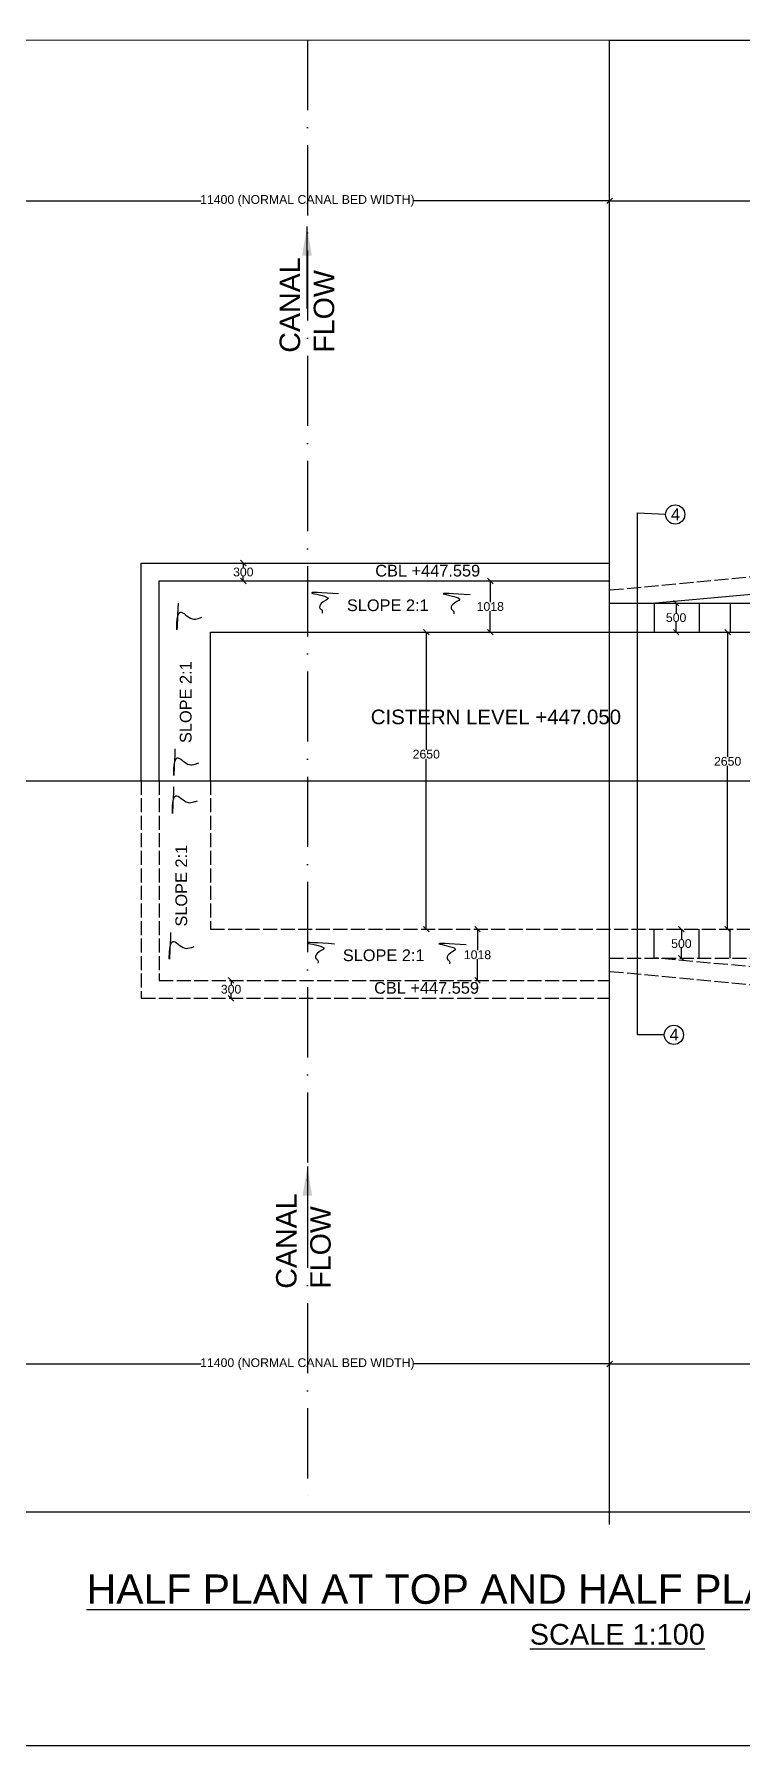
# Model space of a CAD drawing. Header units: millimetres. Extents: x 5124 to 3345871, y 2311 to 45968935.
# Drawn here: x 3280444 to 3292544, y 45924010 to 45953281 of the extents above; entities that cross this region are included whole.
import ezdxf

# ---------------------------------------------------------------- set-up
doc = ezdxf.new("R2010")
doc.units = ezdxf.units.MM
doc.header["$MEASUREMENT"] = 0
doc.linetypes.add('ACAD_ISO02W100', pattern=[15, 12, -3])
doc.linetypes.add('ACAD_ISO10W100', pattern=[18, 12, -3, 0, -3])
for name, color, linetype in [('DIMENSION', 7, 'Continuous'), ('DRAWING', 7, 'Continuous'), ('TEXT', 7, 'Continuous')]:
    doc.layers.add(name, color=color, linetype=linetype)
doc.styles.get("Standard").update_dxf_attribs({"font": 'arial.ttf', "height": 150})
doc.dimstyles.get("Standard").update_dxf_attribs({"dimtxt": 200, "dimasz": 110, "dimexe": 0.18, "dimexo": 0.0625, "dimgap": 0.09, "dimtad": 0, "dimtih": 1, "dimtoh": 1, "dimdec": 0, "dimzin": 0, "dimdsep": 46, "dimtxsty": 'Standard', "dimblk": 'OBLIQUE', "dimcen": 0.09, "dimse1": 1, "dimse2": 1, "dimadec": 0, "dimazin": 0, "dimtfac": 1, "dimtdec": 0, "dimtofl": 0, "dimtmove": 0, "dimatfit": 3, "dimfxl": 1, "dimtolj": 1, "dimtzin": 0, "dimarcsym": 0})

# ---------------------------------------------------------------- blocks, each defined once
blk = doc.blocks.new('_Oblique')
at = {"color": 0, "linetype": 'ByBlock', "lineweight": -2}
blk.add_line((-0.5, -0.5), (0.5, 0.5), dxfattribs=at)
blk = doc.blocks.new('*D89')
at = {"layer": 'Defpoints', "color": 0, "transparency": 16777216}
for p in [(3279946, 45950748), (3290283, 45950748), (3290283, 45950432)]:
    blk.add_point(p, dxfattribs=at)
at = {"layer": 'DIMENSION', "color": 0, "lineweight": -2, "transparency": 16777216}
for p, q in [((3279946, 45950432), (3283296, 45950432)), ((3290283, 45950432), (3286933, 45950432))]:
    blk.add_line(p, q, dxfattribs=at)
at = {"layer": 'DIMENSION', "color": 0, "lineweight": -2, "transparency": 16777216, "xscale": 95, "yscale": 95, "zscale": 95, "rotation": 180}
blk.add_blockref('_Oblique', (3279946, 45950432), dxfattribs=at)
at = {"layer": 'DIMENSION', "color": 0, "lineweight": -2, "transparency": 16777216, "xscale": 95, "yscale": 95, "zscale": 95}
blk.add_blockref('_Oblique', (3290283, 45950432), dxfattribs=at)
at = {"layer": 'DIMENSION', "color": 0, "transparency": 16777216, "insert": (3285115, 45950432), "char_height": 150, "attachment_point": 5}
blk.add_mtext('\\A1;11400 (NORMAL CANAL BED WIDTH)', dxfattribs=at)
blk = doc.blocks.new('*D90')
at = {"layer": 'Defpoints', "color": 0, "transparency": 16777216}
for p in [(3290283, 45950432), (3296456, 45950432), (3296456, 45950432)]:
    blk.add_point(p, dxfattribs=at)
at = {"layer": 'DIMENSION', "color": 0, "lineweight": -2, "transparency": 16777216}
for p, q in [((3290283, 45950432), (3293157, 45950432)), ((3296456, 45950432), (3293582, 45950432))]:
    blk.add_line(p, q, dxfattribs=at)
at = {"layer": 'DIMENSION', "color": 0, "lineweight": -2, "transparency": 16777216, "xscale": 95, "yscale": 95, "zscale": 95, "rotation": 180}
blk.add_blockref('_Oblique', (3290283, 45950432), dxfattribs=at)
at = {"layer": 'DIMENSION', "color": 0, "lineweight": -2, "transparency": 16777216, "xscale": 95, "yscale": 95, "zscale": 95}
blk.add_blockref('_Oblique', (3296456, 45950432), dxfattribs=at)
at = {"layer": 'DIMENSION', "color": 0, "transparency": 16777216, "insert": (3293369, 45950432), "char_height": 150, "attachment_point": 5}
blk.add_mtext('\\A1;4971', dxfattribs=at)
blk = doc.blocks.new('*D94')
at = {"layer": 'Defpoints', "color": 0, "transparency": 16777216}
for p in [(3279946, 45930854), (3290283, 45930854), (3290283, 45930539)]:
    blk.add_point(p, dxfattribs=at)
at = {"layer": 'TEXT', "color": 0, "lineweight": -2, "transparency": 16777216}
for p, q in [((3279946, 45930539), (3283296, 45930539)), ((3290283, 45930539), (3286933, 45930539))]:
    blk.add_line(p, q, dxfattribs=at)
at = {"layer": 'TEXT', "color": 0, "lineweight": -2, "transparency": 16777216, "xscale": 95, "yscale": 95, "zscale": 95, "rotation": 180}
blk.add_blockref('_Oblique', (3279946, 45930539), dxfattribs=at)
at = {"layer": 'TEXT', "color": 0, "lineweight": -2, "transparency": 16777216, "xscale": 95, "yscale": 95, "zscale": 95}
blk.add_blockref('_Oblique', (3290283, 45930539), dxfattribs=at)
at = {"layer": 'TEXT', "color": 0, "transparency": 16777216, "insert": (3285115, 45930539), "char_height": 150, "attachment_point": 5}
blk.add_mtext('\\A1;11400 (NORMAL CANAL BED WIDTH)', dxfattribs=at)
blk = doc.blocks.new('*D95')
at = {"layer": 'Defpoints', "color": 0, "transparency": 16777216}
for p in [(3290283, 45930539), (3296456, 45930539), (3296456, 45930539)]:
    blk.add_point(p, dxfattribs=at)
at = {"layer": 'DIMENSION', "color": 0, "lineweight": -2, "transparency": 16777216}
for p, q in [((3290283, 45930539), (3293157, 45930539)), ((3296456, 45930539), (3293582, 45930539))]:
    blk.add_line(p, q, dxfattribs=at)
at = {"layer": 'DIMENSION', "color": 0, "lineweight": -2, "transparency": 16777216, "xscale": 95, "yscale": 95, "zscale": 95, "rotation": 180}
blk.add_blockref('_Oblique', (3290283, 45930539), dxfattribs=at)
at = {"layer": 'DIMENSION', "color": 0, "lineweight": -2, "transparency": 16777216, "xscale": 95, "yscale": 95, "zscale": 95}
blk.add_blockref('_Oblique', (3296456, 45930539), dxfattribs=at)
at = {"layer": 'DIMENSION', "color": 0, "transparency": 16777216, "insert": (3293369, 45930539), "char_height": 150, "attachment_point": 5}
blk.add_mtext('\\A1;4971', dxfattribs=at)
blk = doc.blocks.new('*D97')
at = {"layer": 'Defpoints', "color": 0, "transparency": 16777216}
for p in [(3284019, 45944236), (3284019, 45944236), (3284019, 45943931)]:
    blk.add_point(p, dxfattribs=at)
at = {"layer": 'DIMENSION', "color": 0, "lineweight": -2, "transparency": 16777216}
for p, q in [((3284019, 45944236), (3284019, 45944160)), ((3284019, 45943931), (3284019, 45944007))]:
    blk.add_line(p, q, dxfattribs=at)
at = {"layer": 'DIMENSION', "color": 0, "lineweight": -2, "transparency": 16777216, "xscale": 95, "yscale": 95, "zscale": 95}
for p, rotation in [((3284019, 45944236), 90), ((3284019, 45943931), 270)]:
    blk.add_blockref('_Oblique', p, dxfattribs=dict(at, rotation=rotation))
at = {"layer": 'DIMENSION', "color": 0, "transparency": 16777216, "insert": (3284019, 45944083), "char_height": 150, "attachment_point": 5}
blk.add_mtext('\\A1;300', dxfattribs=at)
blk = doc.blocks.new('*D98')
at = {"layer": 'Defpoints', "color": 0, "transparency": 16777216}
for p in [(3287090, 45943055), (3287090, 45937975), (3287148, 45937975)]:
    blk.add_point(p, dxfattribs=at)
at = {"layer": 'DIMENSION', "color": 0, "lineweight": -2, "transparency": 16777216}
for p, q in [((3287148, 45943055), (3287148, 45941044)), ((3287148, 45937975), (3287148, 45940891))]:
    blk.add_line(p, q, dxfattribs=at)
at = {"layer": 'DIMENSION', "color": 0, "lineweight": -2, "transparency": 16777216, "xscale": 95, "yscale": 95, "zscale": 95}
for p, rotation in [((3287148, 45943055), 90), ((3287148, 45937975), 270)]:
    blk.add_blockref('_Oblique', p, dxfattribs=dict(at, rotation=rotation))
at = {"layer": 'DIMENSION', "color": 0, "transparency": 16777216, "insert": (3287148, 45940968), "char_height": 150, "attachment_point": 5}
blk.add_mtext('\\A1;2650', dxfattribs=at)
blk = doc.blocks.new('*D99')
at = {"layer": 'Defpoints', "color": 0, "transparency": 16777216}
for p in [(3288024, 45937975), (3288024, 45937975), (3288024, 45937099)]:
    blk.add_point(p, dxfattribs=at)
at = {"layer": 'DIMENSION', "color": 0, "lineweight": -2, "transparency": 16777216}
for p, q in [((3288024, 45937975), (3288024, 45937614)), ((3288024, 45937099), (3288024, 45937460))]:
    blk.add_line(p, q, dxfattribs=at)
at = {"layer": 'DIMENSION', "color": 0, "lineweight": -2, "transparency": 16777216, "xscale": 95, "yscale": 95, "zscale": 95}
for p, rotation in [((3288024, 45937975), 90), ((3288024, 45937099), 270)]:
    blk.add_blockref('_Oblique', p, dxfattribs=dict(at, rotation=rotation))
at = {"layer": 'DIMENSION', "color": 0, "transparency": 16777216, "insert": (3288024, 45937537), "char_height": 150, "attachment_point": 5}
blk.add_mtext('\\A1;1018', dxfattribs=at)
blk = doc.blocks.new('*D100')
at = {"layer": 'Defpoints', "color": 0, "transparency": 16777216}
for p in [(3283810, 45937099), (3283810, 45937099), (3283810, 45936794)]:
    blk.add_point(p, dxfattribs=at)
at = {"layer": 'DIMENSION', "color": 0, "lineweight": -2, "transparency": 16777216}
for p, q in [((3283810, 45937099), (3283810, 45937023)), ((3283810, 45936794), (3283810, 45936870))]:
    blk.add_line(p, q, dxfattribs=at)
at = {"layer": 'DIMENSION', "color": 0, "lineweight": -2, "transparency": 16777216, "xscale": 95, "yscale": 95, "zscale": 95}
for p, rotation in [((3283810, 45937099), 90), ((3283810, 45936794), 270)]:
    blk.add_blockref('_Oblique', p, dxfattribs=dict(at, rotation=rotation))
at = {"layer": 'DIMENSION', "color": 0, "transparency": 16777216, "insert": (3283810, 45936947), "char_height": 150, "attachment_point": 5}
blk.add_mtext('\\A1;300', dxfattribs=at)
blk = doc.blocks.new('*D101')
at = {"layer": 'Defpoints', "color": 0, "transparency": 16777216}
for p in [(3291511, 45937975), (3291700, 45937975), (3291758, 45937480)]:
    blk.add_point(p, dxfattribs=at)
at = {"layer": 'DIMENSION', "color": 0, "lineweight": -2, "transparency": 16777216}
for p, q in [((3291511, 45937975), (3291511, 45937804)), ((3291511, 45937480), (3291511, 45937651))]:
    blk.add_line(p, q, dxfattribs=at)
at = {"layer": 'DIMENSION', "color": 0, "lineweight": -2, "transparency": 16777216, "xscale": 95, "yscale": 95, "zscale": 95}
for p, rotation in [((3291511, 45937975), 90), ((3291511, 45937480), 270)]:
    blk.add_blockref('_Oblique', p, dxfattribs=dict(at, rotation=rotation))
at = {"layer": 'DIMENSION', "color": 0, "transparency": 16777216, "insert": (3291511, 45937728), "char_height": 150, "attachment_point": 5}
blk.add_mtext('\\A1;500', dxfattribs=at)
blk = doc.blocks.new('*D102')
at = {"layer": 'Defpoints', "color": 0, "transparency": 16777216}
for p in [(3292145, 45943055), (3292302, 45943055), (3292145, 45937975)]:
    blk.add_point(p, dxfattribs=at)
at = {"layer": 'DIMENSION', "color": 0, "lineweight": -2, "transparency": 16777216}
for p, q in [((3292302, 45943055), (3292302, 45940922)), ((3292302, 45937975), (3292302, 45940769))]:
    blk.add_line(p, q, dxfattribs=at)
at = {"layer": 'DIMENSION', "color": 0, "lineweight": -2, "transparency": 16777216, "xscale": 95, "yscale": 95, "zscale": 95}
for p, rotation in [((3292302, 45943055), 90), ((3292302, 45937975), 270)]:
    blk.add_blockref('_Oblique', p, dxfattribs=dict(at, rotation=rotation))
at = {"layer": 'DIMENSION', "color": 0, "transparency": 16777216, "insert": (3292302, 45940845), "char_height": 150, "attachment_point": 5}
blk.add_mtext('\\A1;2650', dxfattribs=at)
blk = doc.blocks.new('*D103')
at = {"layer": 'Defpoints', "color": 0, "transparency": 16777216}
for p in [(3291421, 45943550), (3291421, 45943550), (3291421, 45943055)]:
    blk.add_point(p, dxfattribs=at)
at = {"layer": 'DIMENSION', "color": 0, "lineweight": -2, "transparency": 16777216}
for p, q in [((3291421, 45943550), (3291421, 45943379)), ((3291421, 45943055), (3291421, 45943226))]:
    blk.add_line(p, q, dxfattribs=at)
at = {"layer": 'DIMENSION', "color": 0, "lineweight": -2, "transparency": 16777216, "xscale": 95, "yscale": 95, "zscale": 95}
for p, rotation in [((3291421, 45943550), 90), ((3291421, 45943055), 270)]:
    blk.add_blockref('_Oblique', p, dxfattribs=dict(at, rotation=rotation))
at = {"layer": 'DIMENSION', "color": 0, "transparency": 16777216, "insert": (3291421, 45943303), "char_height": 150, "attachment_point": 5}
blk.add_mtext('\\A1;500', dxfattribs=at)
blk = doc.blocks.new('*D131')
at = {"layer": 'Defpoints', "color": 0, "transparency": 16777216}
for p in [(3288243, 45943931), (3288243, 45943055), (3288243, 45943055)]:
    blk.add_point(p, dxfattribs=at)
at = {"layer": 'DIMENSION', "color": 0, "lineweight": -2, "transparency": 16777216}
for p, q in [((3288243, 45943931), (3288243, 45943570)), ((3288243, 45943055), (3288243, 45943416))]:
    blk.add_line(p, q, dxfattribs=at)
at = {"layer": 'DIMENSION', "color": 0, "lineweight": -2, "transparency": 16777216, "xscale": 95, "yscale": 95, "zscale": 95}
for p, rotation in [((3288243, 45943931), 90), ((3288243, 45943055), 270)]:
    blk.add_blockref('_Oblique', p, dxfattribs=dict(at, rotation=rotation))
at = {"layer": 'DIMENSION', "color": 0, "transparency": 16777216, "insert": (3288243, 45943493), "char_height": 150, "attachment_point": 5}
blk.add_mtext('\\A1;1018', dxfattribs=at)

msp = doc.modelspace()

# ---------------------------------------------------------------- linework, layer by layer
at = {"layer": 'DIMENSION'}
msp.add_lwpolyline([(3291218.7, 45936168.6), (3290761.4, 45936168.6), (3290761.4, 45945096.3), (3291241.3, 45945074.5)], dxfattribs=at)
for centre in [(3291405.5, 45945067), (3291383.1, 45936168.6)]:
    msp.add_circle(centre, 164.4, dxfattribs=at)
for points in [[(3285649.7, 45943707.7), (3285207.1, 45943718.5), (3285468.3, 45943627.9), (3285352.2, 45943544.6), (3285330.5, 45943461.2), (3285366.7, 45943425), (3285366.7, 45943381.5)], [(3287899.7, 45943693.2), (3287457.1, 45943704), (3287718.3, 45943613.4), (3287602.2, 45943530.1), (3287580.4, 45943446.8), (3287616.7, 45943410.5), (3287616.7, 45943367)], [(3282903.1, 45943548.7), (3282880.8, 45943111.1), (3282940.1, 45943396.9), (3283148.9, 45943281), (3283249.5, 45943291.3), (3283308.8, 45943309.4)], [(3282850.9, 45941056.8), (3282828.6, 45940619.2), (3282887.9, 45940905), (3283096.7, 45940789.1), (3283197.3, 45940799.4), (3283256.6, 45940817.5)], [(3282827.9, 45940409.3), (3282805.7, 45939971.7), (3282865, 45940257.5), (3283073.8, 45940141.6), (3283174.3, 45940151.9), (3283233.6, 45940170)], [(3282775.7, 45937917.4), (3282753.5, 45937479.8), (3282812.8, 45937765.6), (3283021.6, 45937649.8), (3283122.1, 45937660.1), (3283181.4, 45937678.1)], [(3285579.5, 45937721.3), (3285136.9, 45937732.2), (3285398.1, 45937641.6), (3285282, 45937558.3), (3285260.2, 45937474.9), (3285296.5, 45937438.7), (3285296.5, 45937395.2)], [(3287829.4, 45937706.8), (3287386.8, 45937717.7), (3287648.1, 45937627.1), (3287532, 45937543.8), (3287510.2, 45937460.4), (3287546.5, 45937424.2), (3287546.5, 45937380.7)]]:
    msp.add_spline(points, degree=3, dxfattribs=at)
at = {"layer": 'DRAWING'}
msp.add_lwpolyline([(3264109.7, 45968935), (3345870.9, 45968935), (3345870.9, 45924009.6), (3264109.7, 45924009.6)], close=True, dxfattribs=at)
for points in [[(3290282.7, 45953181.5), (3312823.9, 45953181.5), (3312823.9, 45928005), (3264670.7, 45928005), (3264670.7, 45953189.9), (3290282.7, 45953181.5)], [(3290282.7, 45927793.3), (3290282.7, 45953181.5)], [(3290282.7, 45943549.6), (3301779.4, 45943549.6), (3301779.4, 45945098.9), (3301279.8, 45945098.9), (3301279.8, 45944038.8), (3296489.4, 45944038.8), (3291070.9, 45943549.6)], [(3282275.1, 45940515), (3282275.1, 45944236.2), (3290282.7, 45944236.2)], [(3282580.6, 45940515), (3282580.6, 45943930.7), (3290282.7, 45943930.7)], [(3291047.5, 45943549.6), (3291047.5, 45943055.5)], [(3291817.7, 45943549.6), (3291817.7, 45943055.5)], [(3292345.8, 45943549.6), (3292345.8, 45943055.5)], [(3283458.8, 45940515), (3283458.8, 45943055.5), (3302255.3, 45943055.5), (3302255.3, 45940515)], [(3291047.5, 45937480.5), (3291047.5, 45937974.6)], [(3291817.7, 45937480.5), (3291817.7, 45937974.6)], [(3292345.8, 45937480.5), (3292345.8, 45937974.6)]]:
    msp.add_lwpolyline(points, dxfattribs=at)
at = {"layer": 'DRAWING', "linetype": 'ACAD_ISO10W100', "ltscale": 100}
msp.add_lwpolyline([(3285114.4, 45953183.2), (3285114.4, 45928005)], dxfattribs=at)
at = {"layer": 'DRAWING', "linetype": 'ACAD_ISO02W100', "ltscale": 20}
for points in [[(3290282.7, 45943776), (3296183.1, 45944327), (3300963.9, 45944327), (3300963.9, 45945439.2), (3302568.6, 45945439.2), (3302568.6, 45944518)], [(3282275.1, 45940515), (3282275.1, 45936793.9), (3290282.7, 45936793.9)], [(3282580.6, 45940515), (3282580.6, 45937099.4), (3290282.7, 45937099.4)], [(3283458.8, 45940515), (3283458.8, 45937974.6), (3302255.3, 45937974.6), (3302255.3, 45940515)], [(3290282.7, 45937480.5), (3301779.4, 45937480.5), (3301779.4, 45935931.2), (3301279.8, 45935931.2), (3301279.8, 45936991.3), (3296489.4, 45936991.3), (3291070.9, 45937480.5)], [(3290282.7, 45937254.1), (3296183.1, 45936703.1), (3300963.9, 45936703.1), (3300963.9, 45935590.9), (3302568.6, 45935590.9), (3302568.6, 45936512.1)]]:
    msp.add_lwpolyline(points, dxfattribs=at)
at = {"layer": 'TEXT'}
msp.add_lwpolyline([(3265779.2, 45940515), (3311922.8, 45940515), (3311922.8, 45942128.8)], dxfattribs=at)

# ---------------------------------------------------------------- texts
at = {"layer": 'TEXT', "color": 7}
msp.add_text('%%UHALF PLAN AT TOP AND HALF PLAN AT BOTTOM', height=501.297, dxfattribs=at).set_placement((3281340.3, 45926437.6))
at = {"layer": 'TEXT', "width": 1904.27, "attachment_point": 1, "rotation": 90}
for s, insert, char_height in [('CANAL FLOW', (3284640.2, 45947834.1), 350), ('SLOPE 2:1', (3282933.6, 45941158.9), 200), ('SLOPE 2:1', (3282858.5, 45938019.5), 200), ('CANAL FLOW', (3284579.6, 45931826.4), 350)]:
    msp.add_mtext(s, dxfattribs=dict(at, insert=insert, char_height=char_height))
at = {"layer": 'TEXT', "attachment_point": 1}
for s, insert, char_height, width in [('4', (3291332.1, 45945170), 200, 4502.224), ('CBL +447.559', (3286275.9, 45944206.7), 200, 1904.27), ('SLOPE 2:1', (3285791.1, 45943615.2), 200, 1904.27), ('CISTERN LEVEL +447.050', (3286198.9, 45941730.4), 250, 4444.064), ('SLOPE 2:1', (3285720.9, 45937628.9), 200, 1904.27), ('CBL +447.559', (3286256.1, 45937071.5), 200, 1904.27), ('4', (3291309.6, 45936271.5), 200, 4502.224), ('{\\LSCALE 1:100}', (3288917.3, 45926092.7), 353.847, 2975.272)]:
    msp.add_mtext(s, dxfattribs=dict(at, insert=insert, char_height=char_height, width=width))

# ---------------------------------------------------------------- dimensions: what is measured, and where the dimension line sits
at = {"layer": 'DIMENSION'}
for base, p1, p2, text, picture, middle in [((3290282.7, 45950432.5), (3279946.4, 45950748.2), (3290282.7, 45950748.2), '11400 (NORMAL CANAL BED WIDTH)', '*D89', (3285114.6, 45950432.5)), ((3296455.8, 45950432.5), (3290282.7, 45950432.5), (3296455.8, 45950432.5), '4971', '*D90', (3293369.3, 45950432.5)), ((3296455.8, 45930538.7), (3290282.7, 45930538.7), (3296455.8, 45930538.7), '4971', '*D95', (3293369.3, 45930538.7))]:
    dim = msp.add_linear_dim(base=base, p1=p1, p2=p2, text=text, dimstyle='Standard', override={"dimtxt": 150, "dimasz": 95, "dimarcsym": 1}, dxfattribs=at)
    dim.commit()
    dim.dimension.update_dxf_attribs({"geometry": picture, "text_midpoint": middle})
for base, p1, p2, text, picture, middle in [((3284019.1, 45944236.2), (3284019.1, 45943930.7), (3284019.1, 45944236.2), '300', '*D97', (3284019.1, 45944083.4)), ((3288243.2, 45943055.5), (3288243.2, 45943930.7), (3288243.2, 45943055.5), '1018', '*D131', (3288243.2, 45943493.1)), ((3291421.3, 45943549.6), (3291421.3, 45943055.5), (3291421.3, 45943549.6), '500', '*D103', (3291421.3, 45943302.5)), ((3288023.5, 45937974.6), (3288023.5, 45937099.4), (3288023.5, 45937974.6), '1018', '*D99', (3288023.5, 45937537)), ((3291511, 45937974.6), (3291758.4, 45937480.5), (3291700.3, 45937974.6), '500', '*D101', (3291511, 45937727.5)), ((3283810.2, 45937099.4), (3283810.2, 45936793.9), (3283810.2, 45937099.4), '300', '*D100', (3283810.2, 45936946.7))]:
    dim = msp.add_linear_dim(base=base, p1=p1, p2=p2, angle=90, text=text, dimstyle='Standard', override={"dimtxt": 150, "dimasz": 95, "dimarcsym": 1}, dxfattribs=at)
    dim.commit()
    dim.dimension.update_dxf_attribs({"geometry": picture, "text_midpoint": middle})
for base, p1, p2, picture, middle in [((3287148.4, 45937974.6), (3287089.9, 45943055.5), (3287089.9, 45937974.6), '*D98', (3287148.4, 45940967.7)), ((3292302.3, 45943055.5), (3292145, 45937974.6), (3292145, 45943055.5), '*D102', (3292302.3, 45940845.2))]:
    dim = msp.add_linear_dim(base=base, p1=p1, p2=p2, angle=90, text='2650', dimstyle='Standard', override={"dimtxt": 150, "dimasz": 95, "dimarcsym": 1}, dxfattribs=at)
    dim.commit()
    dim.dimension.update_dxf_attribs({"geometry": picture, "text_midpoint": middle, "dimtype": 160})
at = {"layer": 'TEXT'}
dim = msp.add_linear_dim(base=(3290282.7, 45930538.7), p1=(3279946.4, 45930854.4), p2=(3290282.7, 45930854.4), text='11400 (NORMAL CANAL BED WIDTH)', dimstyle='Standard', override={"dimtxt": 150, "dimasz": 95, "dimarcsym": 1}, dxfattribs=at)
dim.commit()
dim.dimension.update_dxf_attribs({"geometry": '*D94', "text_midpoint": (3285114.6, 45930538.7)})

# ---------------------------------------------------------------- leaders
at = {"layer": 'DIMENSION'}
for points in [[(3285108, 45949995.4), (3285108, 45948591.5)], [(3285114.4, 45933916.3), (3285114.4, 45932512.3)]]:
    msp.add_leader(points, dimstyle='Standard', override={"dimtxt": 150, "dimasz": 500, "dimgap": 0.09, "dimtad": 0, "dimarcsym": 1}, dxfattribs=at)

doc.saveas('drawing.dxf')
